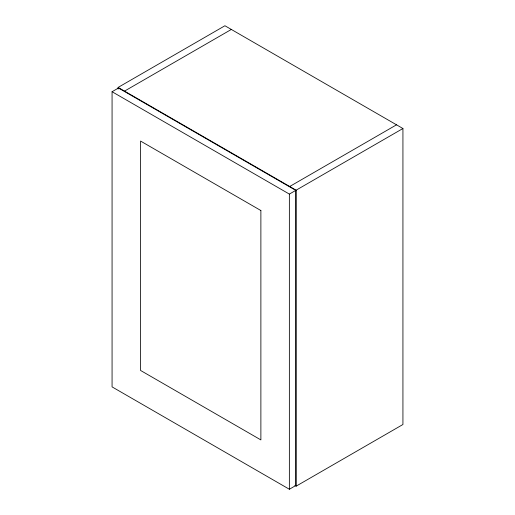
<?xml version="1.0" encoding="UTF-8"?>
<svg xmlns="http://www.w3.org/2000/svg" width="515" height="515" viewBox="0 0 515 515"><rect width="100%" height="100%" fill="white"/><g stroke="black" fill="none" stroke-linecap="round" stroke-linejoin="round"><path stroke-width="0.77" d="M118.122 89.024L118.122 87.415L224.926 25.75L402.93 128.518L402.93 424.502L296.125 486.166L294.844 485.426M112.07 91.728L118.476 88.026L295.771 190.389L295.771 485.548L289.366 489.25L112.07 386.887L112.07 91.728L289.366 194.091L295.771 190.389M124.527 91.11L231.332 29.452M289.72 186.482L396.524 124.823M118.122 87.415L296.125 190.183L402.93 128.518M296.125 190.183L296.125 486.166M289.366 194.091L289.366 489.25M260.88 210.532L140.55 141.059L140.55 370.446L260.88 439.919L260.88 210.532"/></g></svg>
